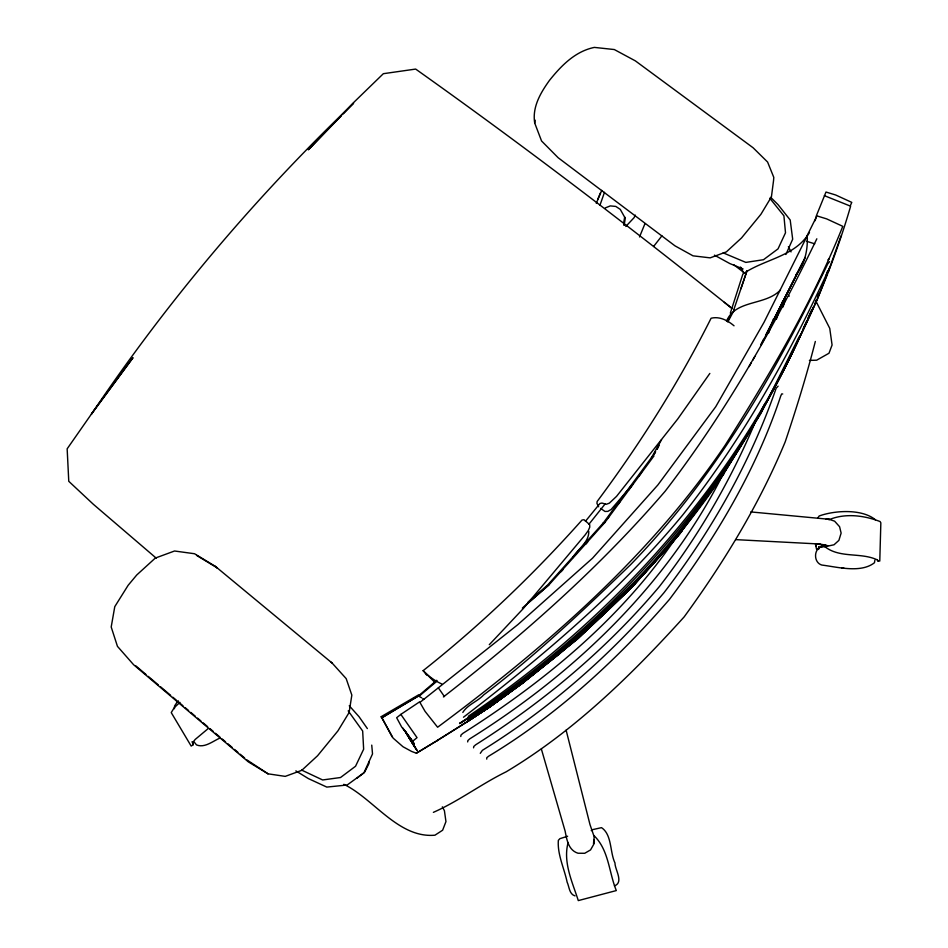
<?xml version="1.0" encoding="UTF-8"?>
<svg xmlns="http://www.w3.org/2000/svg" width="948" height="948" viewBox="0 0 948 948"><rect width="100%" height="100%" fill="white"/><g stroke="black" fill="none" stroke-linecap="round" stroke-linejoin="round"><path stroke-width="1.42" d="M818.645 549.473L818.74 546.652M593.756 839.857L593.59 843.744L594.183 836.776L589.976 824.535L566.11 730.138M174.432 708.701L174.574 705.976L178.129 700.596M486.727 759.111L486.81 757.665L488.741 756.137C557.329 714.756 617.101 659.808 669.43 599.432C716.001 537.528 756.314 469.734 780.761 395.932L781.685 393.941L782.728 393.977M624.246 225.114L624.685 217.234L624.246 225.114L624.685 217.234L620.265 209.378L615.797 206.427L610.299 205.906L605.239 207.932M460.787 736.513L460.953 735.115L462.802 733.42C544.958 681.245 622.291 617.729 676.884 536.331M467.684 741.929L467.874 740.542L469.722 738.871C571.988 674.881 662.865 589.324 719.295 481.596L722.495 474.96M807.258 236.644C807.826 250.236 804.923 263.852 795.988 274.719M473.573 747.842L473.763 746.479L475.612 744.832C544.116 701.449 606.981 648.764 659.298 586.658C698.854 535.715 731.252 479.558 756.113 420.071M534.719 123.074C532.065 107.195 540.514 92.868 549.437 80.438C561.263 65.661 575.128 51.37 594.36 47.4L614.304 49.545L635.373 60.885L753.079 147.746L767.596 162.037L773.793 177.383L773.556 180.511L771.423 196.864L760.948 214.248L741.549 237.924L726.358 251.884L710.17 257.856L693.024 255.842L674.976 245.84L558.147 157.724L541.557 140.968L534.719 123.074L535.158 120.147M874.874 560.232L874.447 562.745C860.737 573.422 837.783 567.034 821.786 565.044C811.95 562.105 814.059 543.915 826.004 546.984M418.649 695.749L436.732 680.297M815.327 341.47C806.665 375.325 796.356 408.683 785.205 441.839C759.324 504.312 723.893 562.365 684.136 616.911C631.344 675.213 574.061 731.181 506.22 771.779C481.169 784.067 458.962 801.06 433.378 812.353M568.125 842.511C562.792 862.289 572.355 881.995 578.292 900.6L616.307 890.575C608.853 872.314 608.912 850.012 594.005 835.65M480.281 753.328L482.39 750.33C550.788 707.907 611.887 654.001 663.979 592.725C711.533 530.856 750.615 462.02 776.175 388.17L778.118 386.168M782.242 301.974L776.365 319.275M815.162 220.683L816.489 215.445L825.992 192.041L835.65 194.98L851.778 202.386L850.202 206.024L824.357 195.655M850.605 206.297C837.795 250.284 821.122 293.24 801.072 334.443C728.775 490.021 610.002 620.833 468.253 716.297M599.918 205.313L604.492 192.326M730.327 313.148L742.876 274.043C764.313 258.911 794.78 257.038 809.485 232.521M733.788 309.795L746.988 270.796L740.898 288.761M768.71 332.866L773.414 319.014M826.146 275.228L827.557 271.092M644.924 223.752L639.509 236.964M783.095 306.951L785.501 298.407M829.405 268.521L828.102 272.147L840.995 236.016M596.28 203.31L601.731 190.394M827.426 273.474L817.33 299.355L798.726 339.431C726.215 497.273 604.682 629.271 459.602 723.502L468.3 718.288M814.759 304.083L816.335 300.042M817.389 297.34L818.977 293.299M597.797 199.175L600.428 192.965M785.892 254.502L792.682 239.192L790.194 219.995L778.024 204.626L770.7 197.326M807.435 235.412L764.029 322.308L715.728 406.739L657.888 484.938L592.547 558.182L517.821 624.649L419.928 702.421L425.048 711.344L437.609 727.235C545.621 646.998 649.333 557.27 725.22 445.122C769.397 375.112 811.974 303.313 842.784 226.335L826.62 218.869L816.927 215.907L806.949 236.005M591.244 830.638L592.275 829.713L601.506 827.651C612.112 834.631 609.765 852.11 614.979 862.976C614.825 869.529 624.14 882.339 614.411 885.894M798.998 336.99L760.948 413.34L722.613 475.6C661.147 567.117 579.56 643.443 489.843 706.853L523.817 681.908M800.266 335.154L795.49 345.724C754.395 432.703 701.437 514.337 634.378 583.589C583.506 634.188 528.415 680.83 468.431 720.326M803.252 328.553L806.843 320.625M808.04 317.983L811.618 310.067M796.474 343.934L813.538 306.737M816.832 238.801C774.089 327.261 725.161 413.186 665.188 491.183C599.326 567.864 523.13 635.053 443.391 696.946M635.338 215.125L634.058 217.684L625.799 226.477M805.326 257.299L761.434 344.1M763.78 339.372L761.125 344.61M765.783 335.438L803.039 261.992M804.39 259.207L765.652 335.45M761.694 409.963L765 403.421M760.96 344.645L763.602 339.479M797.789 341.327C756.291 429.089 702.397 511.079 635.018 581.171C583.956 632.15 528.759 679.301 468.431 718.999M462.814 712.434C467.565 704.625 477.626 701.461 483.717 694.872C535.833 655.352 583.423 610.334 630.361 564.901C714.662 478.254 776.021 372.469 827.711 263.935L829.595 261.601M726.512 321.277C735.21 299.39 765.7 305.801 780.394 289.993M728.123 319.796L729.51 317.224M727.78 322.012L734.19 310.079M661.55 439.73L651.442 457.694L652.082 456.806L602.632 523.853L603.165 523.118L547.731 584.94L527.965 602.217M654.167 454.258L655.613 451.698M657.047 449.139L659.216 445.299M654.013 454.376L655.447 451.829M656.893 449.269L658.327 446.721M749.05 366.686L751.231 362.847M752.688 360.287L754.857 356.448M654.037 455.834L604.753 522.668M368.819 762.121L368.973 763.507L364.601 772.217L357.017 778.154M830.093 266.483C789.897 354.09 742.782 438.948 682.892 514.764C619.245 591.919 542.386 656.514 463.465 717.233M721.665 476.666L742.32 442.823M743.848 440.31L758.376 416.492M817.662 518.165L819.179 515.985C834.939 510.285 861.981 508.721 875.419 519.765M680.818 532.669L681.802 531.283M709.839 373.429L677.796 418.909L616.52 496.397L609.315 503.175L606.27 504.277L601.921 503.056L599.93 503.507L585.449 521.282M605.191 503.862L588.898 524.28M676.848 536.047L665.389 549.413M521.993 683.603L577.711 638.893L628.737 590.426L675.355 538.938L681.612 530.56M688.532 521.009L691.128 517.43M696.318 510.261L701.52 503.092M706.71 495.934L710.17 491.159M677.156 536.864L709.957 492.071M711.675 489.725L717.672 481.477M678.946 534.814L723.822 473.929M607.68 518.414L609.422 516.056M618.108 504.277L619.85 501.919M628.536 490.128L632.885 484.238M638.964 475.991L641.571 472.459M653.599 246.468L661.917 235.839M572.592 557.886C577.616 549.212 589.111 542.386 588.791 531.366M818.148 548.418L818.942 547.423L825.483 545.894M632.731 484.215L611.128 509.491L607.881 511.363L605.002 511.458L600.594 508.424M604.824 522.538L548.88 584.94L527.846 603.319M561.109 571.703L563.112 569.475M585.722 544.199L587.689 541.995M680.048 533.558L631.771 587.381M678.235 535.632L631.178 587.985L578.742 637.743L522.775 683.034L488.86 707.552M629.638 589.526L676.41 537.717M629.827 588.672L577.012 639.118L544.152 665.449M632.79 585.402L635.753 582.131M640.694 576.68L642.673 574.5M644.652 572.308L662.427 552.684M489.298 644.699L523.237 608.616L585.177 534.862L588.27 530.584L589.763 527.159L589.692 524.623L584.015 519.717L582.013 520.049C533.38 574.654 480.446 625.242 423.116 670.663L434.48 681.991M341.256 115.893L308.337 149.784L353.118 103.024L383.348 73.695L415.662 69.074C523.533 145.625 628.832 225.932 732.14 308.55L724.272 302.27M343.318 113.772L353.604 103.178C255.415 197.042 167.227 301.428 91.423 414.158L133.016 357.669L94.042 410.306L67.154 448.831L68.766 481.3L93.283 504.229L156.23 558.147M571.063 643.23L559.249 654.12L534.66 673.092M600.06 616.508L604.362 612.55M522.348 608.059L548.928 584.845M179.895 702.361L174.266 707.658L171.233 712.588L191.176 746.076L193.345 744.63L192.029 741.727M418.72 695.405L418.957 696.33L437.087 681.079M580.851 635.48L524.066 681.576L490.365 706.485L467.731 721.357L490.566 706.153M541.877 667.262L521.483 683.615L488.339 707.528L473.988 716.688M510.071 692.052L522.952 682.122M525.299 680.309L527.633 678.507M529.979 676.694L532.326 674.893M827.995 259.835L829.014 259.065M207.873 728.834L195.229 739.416L193.131 742.011L192.693 745.128M523.237 682.69L489.63 707.007L466.546 722.115M400.838 714.389L396.655 717.731L401.62 726.938L412.676 741.253L417.037 737.651L400.838 714.389L419.526 701.899M483.125 710.739L472.151 717.636M485.471 709.116L491.325 705.051M493.671 703.428L508.91 692.87M459.602 723.502L468.276 717.743M466.878 721.89L490.152 706.639M465.267 722.969L489.322 707.22M468.016 720.516L471.594 718.217M464.828 723.17L467.34 721.594M437.834 740.198L416.373 753.21L411.598 751.432L402.995 746.74L393.124 738.113L381.309 716.747L392.176 736.916M381.049 716.759L418.388 694.979M416.373 753.21L435.559 741.573M220.137 737.982C212.956 741.028 204.697 748.316 196.497 744.903L194.293 742.189M828.872 519.8C844.905 512.927 864.232 515.356 880.111 521.566L880.846 522.858L879.78 561.05L877.955 560.991L877.267 559.865C860.322 551.878 838.98 558.834 823.895 545.87M418.957 696.33L421.753 697.846M567.627 836.243L559.924 838.66L558.348 840.331C557.258 854.444 564.273 868.415 567.129 882.161C569.286 886.688 569.167 894.225 575.021 895.896M809.402 360.394L816.678 360.193L828.99 353.237L832.083 345.013L829.737 328.328L815.612 300.54M826.111 519.291L829.156 519.291L834.619 521.187L839.584 526.709L841.125 533.096L838.885 540.384L834.015 544.78L827.497 546.178L822.378 544.59M826.383 519.291L829.156 519.291L750.769 511.92M735.624 539.625L815.481 543.797L822.769 544.875L817.769 543.785L827.758 545.764L822.437 544.508M841.8 568.006L843.969 568.16M268.059 773.829L285.241 776.376L301.748 770.345L317.556 755.757L337.926 730.884L349.101 712.529L351.838 695.097L346.174 678.614L332.132 663.067L215.315 566.335L194.53 553.739L174.551 551.001L155.306 558.076L136.737 574.998L128.146 585.295L114.779 606.649L111.2 626.995L117.445 646.335L133.573 664.69L248.364 761.884L268.059 773.829L246.871 759.893M806.487 241.266L814.747 243.802M743.09 268.971L729.806 263.556L714.413 255.142M441.863 684.006C434.871 680.948 428.389 676.102 423.116 670.663M422.749 698.806L423.863 699.316M723.182 252.867L745.827 262.395L763.495 259.716L778.024 248.874L785.501 232.793L783.913 215.8L769.74 198.179M301.571 770.06L322.64 779.967L340.533 777.514L355.547 766.245L363.641 749.216L362.669 731.027L348.189 710.858M196.58 555.398L217.282 567.947L215.315 566.335M295.859 770.89L308.349 778.569L326.799 787.089L347.158 785.003L363.902 772.845L372.517 753.933L371.746 745.116M343.828 784.316C373.476 798.512 398.338 838.447 434.931 835.2L442.633 830.211L445.951 821.596L444.411 810.682L442.349 806.831M734.036 325.804C727.709 320.412 719.591 316.146 711.095 318.232C678.732 382.672 640.208 443.711 597.133 501.504L596.956 503.424L598.65 506.789M733.93 264.824L743.303 272.064M330.603 661.822L332.132 663.067M135.884 665.911L145.968 674.455M148.208 676.351L158.304 684.894M160.544 686.79L170.64 695.334M172.88 697.242L176.245 700.086M178.485 701.982L182.964 705.774M185.216 707.682L188.581 710.526M190.821 712.422L195.3 716.226M197.54 718.122L200.905 720.966M203.145 722.862L207.636 726.666M209.875 728.562L213.241 731.406M215.48 733.314L219.972 737.106M222.211 739.002L225.577 741.857M227.816 743.753L232.296 747.545M234.547 749.441L237.901 752.297M240.152 754.193L244.631 757.985M349.243 705.739L359.008 716.664L367.362 728.585M425.32 673.353L426.742 675.095M438.379 687.857L444.434 696.579M402.864 728.088L414.383 744.05L405.092 731.015M415.911 748.813L405.661 732.223L417.262 750.78L409.015 737.698M816.607 549.378L815.458 544.353M404.251 729.83L414.691 746.965M740.495 267.04L744.014 273.439M788.392 246.646L791.047 251.907M877.303 559.581L877.955 560.991M541.355 748.967L565.126 831.123C566.797 839.644 568.35 850.214 578.007 853.236L584.726 853.283L590.545 849.918L593.886 844.052L593.875 839.975M815.707 543.927L816.157 546.249L815.695 543.844M788.949 295.575L789.044 296.404M463.228 724.225L436.305 741.111L465.741 722.66L463.228 724.225M398.859 707.504L381.57 717.944L418.625 695.879L398.859 707.504"/></g></svg>
